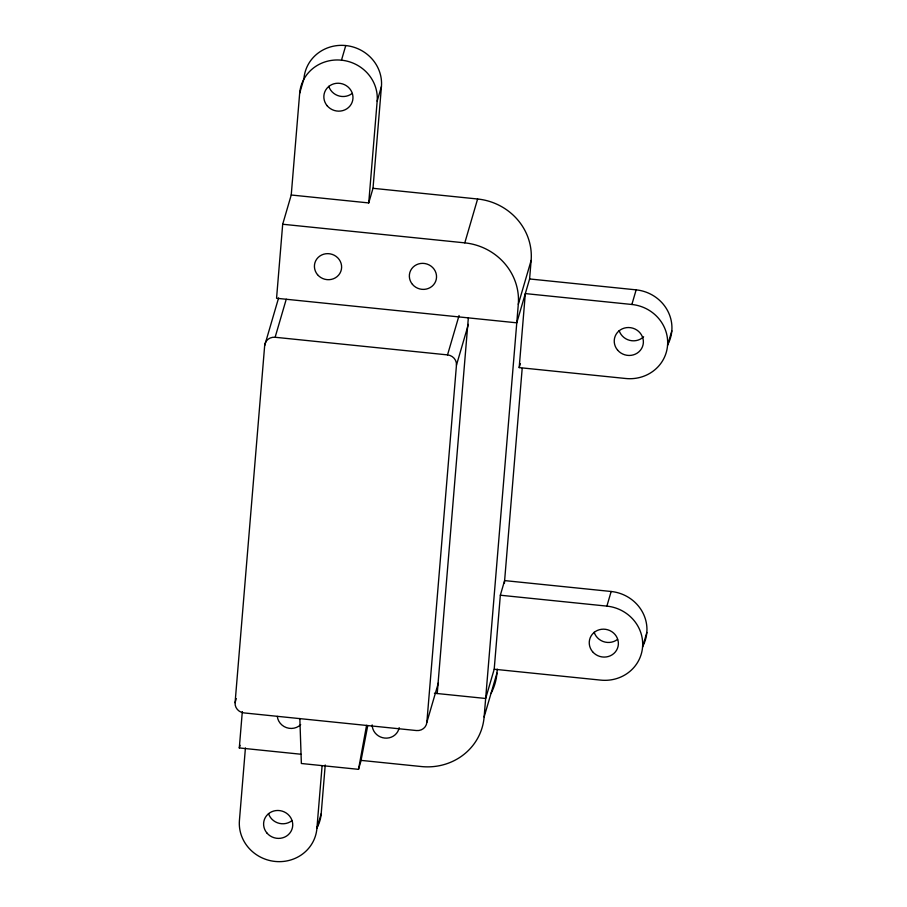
<?xml version="1.0" encoding="UTF-8"?>
<svg xmlns="http://www.w3.org/2000/svg" width="907" height="907" viewBox="0 0 907 907"><rect width="100%" height="100%" fill="white"/><g stroke="black" fill="none" stroke-linecap="round" stroke-linejoin="round"><path stroke-width="1.36" d="M438.398 682.88L426.868 722.289A9.75 9.263 16.3 0 1 416.415 730.543L244.006 712.913A9.75 9.263 16.3 0 1 235.083 702.676L264.674 345.533L278.585 297.972M300.931 754.239L239.301 747.935L242.316 711.621M282.689 224.244L276.556 298.267L516.775 322.824L529.597 278.959L531.128 260.456A58.524 55.599 16.3 0 0 477.615 198.996L373.004 188.305L368.73 202.93L291.238 195.005L282.689 224.244L464.792 242.861A58.524 55.599 16.3 0 1 518.305 304.321L484.123 716.984A58.524 55.599 16.3 0 1 421.404 766.551L361.167 760.395M245.423 747.969L239.425 820.472A39.012 37.062 16.3 0 0 275.104 861.446A39.012 37.062 16.3 0 0 316.906 828.397L321.191 813.772L325.228 764.975M291.238 195.005L299.673 93.228L303.947 78.603A39.012 37.062 16.3 0 1 345.76 45.554A39.012 37.062 16.3 0 1 381.439 86.528L373.004 188.305M316.906 828.397L322.11 765.655M368.73 202.93L377.165 101.153L381.439 86.528M426.868 722.289L456.459 365.136L468.375 324.377M437.219 693.526L468.341 317.869M434.419 693.243L485.653 698.481L494.202 669.23L500.335 595.219L504.609 580.593L611.159 591.489A39.012 37.062 16.3 0 1 642.984 645.807M519.189 367.607L525.323 293.585L631.873 304.48A39.012 37.062 16.3 0 1 667.552 345.454A39.012 37.062 16.3 0 1 625.739 378.502L519.189 367.607L520.357 363.616M491.175 693.141A58.524 55.599 16.3 0 0 496.945 673.119L497.274 669.151M504.383 583.394L522.183 368.435M299.843 718.491L301.362 763.501L358.514 769.34L366.575 725.317M367.766 725.521L360.907 761.154L358.514 769.34M299.673 93.228A39.012 37.062 16.3 0 1 341.486 60.179L345.76 45.554M264.674 345.533A9.75 9.263 16.3 0 1 275.127 337.268L286.249 299.231M235.083 702.676L236.274 698.594M239.301 747.935L240.083 745.282M464.792 242.861L477.615 198.996M456.459 365.136A9.75 9.263 16.3 0 0 447.536 354.898L459.067 315.5M518.305 304.321L531.128 260.456M484.123 716.984L496.945 673.119M631.873 304.48L636.147 289.855L529.597 278.959M667.552 345.454L671.826 330.828M494.202 669.23L600.751 680.125A39.012 37.062 16.3 0 0 642.564 647.076A39.012 37.062 16.3 0 0 606.885 606.114L611.159 591.489M642.564 647.076L646.838 632.462M275.127 337.268L447.536 354.898M500.335 595.219L606.885 606.114M636.147 289.855A39.012 37.062 16.3 0 1 667.971 344.172M643.63 336.769A14.625 13.9 16.3 0 1 619.152 330.59M352.154 93.432A14.625 13.9 16.3 0 1 328.765 86.29M341.486 60.179A39.012 37.062 16.3 0 1 377.165 101.153M617.554 639.367A14.625 13.9 16.3 0 1 594.153 632.224M291.907 820.676A14.625 13.9 16.3 0 1 268.506 813.545M321.191 813.772A39.012 37.062 16.3 0 1 317.337 827.116M300.693 724.659A13.65 12.97 16.3 0 1 286.453 727.629A13.65 12.97 16.3 0 1 277.304 716.405M399.171 727.663A13.65 12.97 16.3 0 1 384.693 738.071A13.65 12.97 16.3 0 1 372.165 724.908M617.554 350.068A14.625 13.9 16.3 0 0 642.462 346.735A14.625 13.9 16.3 0 0 626.397 327.665A14.625 13.9 16.3 0 0 617.554 350.068M327.166 105.768A14.625 13.9 16.3 0 0 352.063 102.434A14.625 13.9 16.3 0 0 336.009 83.365A14.625 13.9 16.3 0 0 327.166 105.768M317.518 274.674A13.65 12.97 16.3 0 0 340.76 271.567A13.65 12.97 16.3 0 0 325.772 253.767A13.65 12.97 16.3 0 0 317.518 274.674M412.447 284.379A13.65 12.97 16.3 0 0 435.677 281.272A13.65 12.97 16.3 0 0 420.689 263.472A13.65 12.97 16.3 0 0 412.447 284.379M592.566 651.702A14.625 13.9 16.3 0 0 617.463 648.369A14.625 13.9 16.3 0 0 601.409 629.299A14.625 13.9 16.3 0 0 592.566 651.702M266.919 833.011A14.625 13.9 16.3 0 0 291.816 829.678A14.625 13.9 16.3 0 0 275.762 810.609A14.625 13.9 16.3 0 0 266.919 833.011"/></g></svg>
